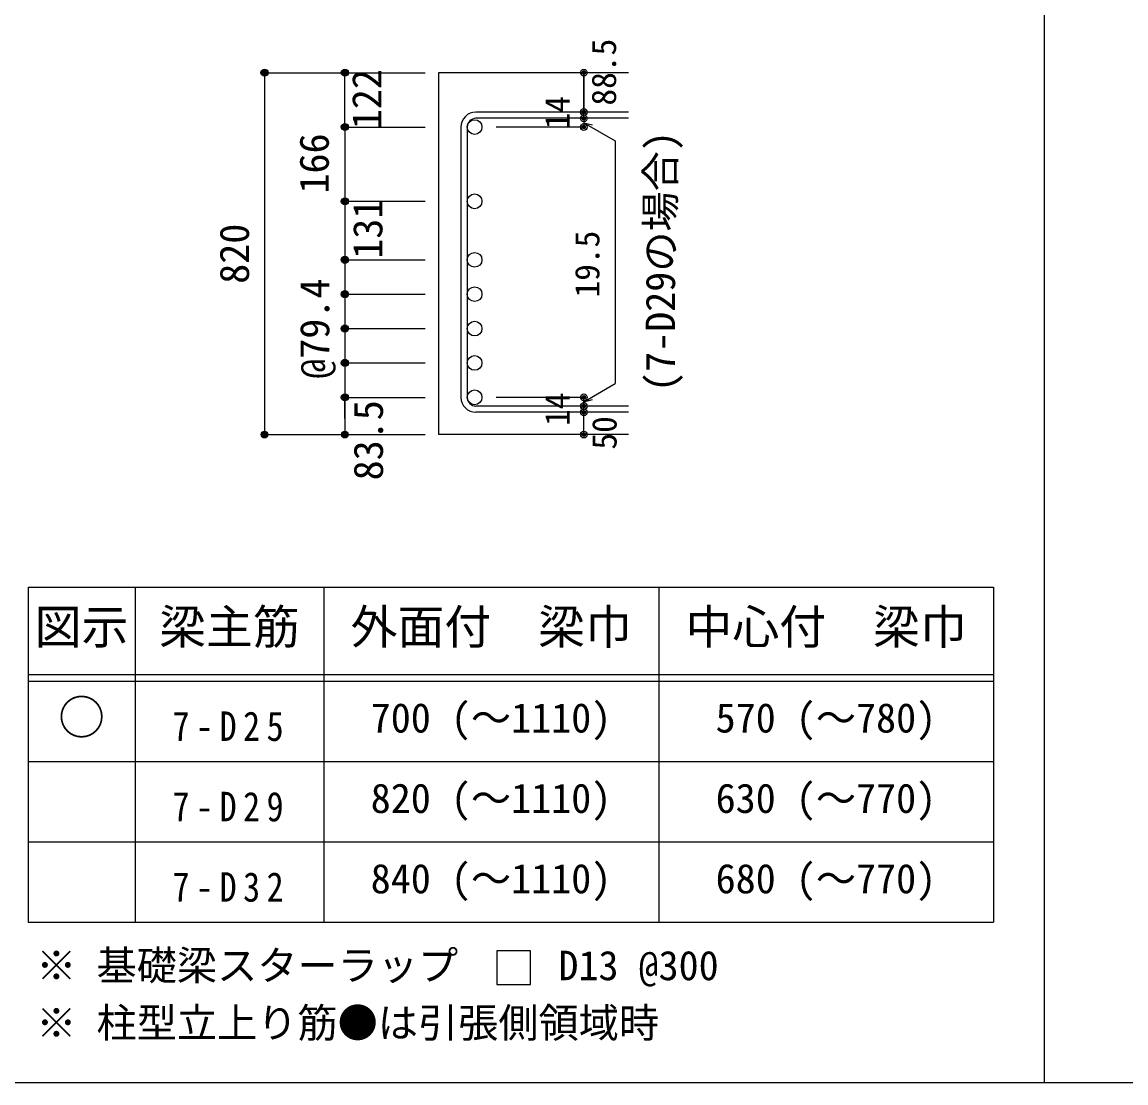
# Model space of a CAD drawing. Units: millimetres at full size, sheet at 1:30, with parts at other scales. Extents: x -5973 to 5954, y -4195 to 4201.
# Drawn here: x -3414 to -942, y -4195 to -1820 of the extents above; entities that cross this region are included whole.
import ezdxf
from ezdxf.enums import TextEntityAlignment as Align

# ---------------------------------------------------------------- set-up
doc = ezdxf.new("R2010")
doc.units = ezdxf.units.MM
doc.header["$LTSCALE"] = 30
doc.header["$PDMODE"] = 32
doc.header["$PDSIZE"] = 15
for name, color, linetype in [('0-1_躯体線', 2, 'Continuous'), ('0-5_基礎梁筋', 7, 'Continuous'), ('0-6_スタラップ筋', 7, 'Continuous'), ('0-7_文字', 4, 'Continuous'), ('0-D_寸法', 4, 'Continuous'), ('6-7_文字', 7, 'Continuous'), ('6-E_枠', 7, 'Continuous'), ('F-0_枠', 6, 'Continuous')]:
    doc.layers.add(name, color=color, linetype=linetype)
doc.styles.add('ＭＳ ゴシック', font='')
doc.styles.get('ＭＳ ゴシック').set_extended_font_data('MS Gothic')

msp = doc.modelspace()

# ---------------------------------------------------------------- linework, layer by layer
at = {"layer": '0-1_躯体線'}
for p, q in [((-2055.8, -1932.96), (-2480.8, -1932.96)), ((-2480.8, -1932.96), (-2480.8, -2743.46)), ((-2055.8, -2743.46), (-2480.8, -2743.46))]:
    msp.add_line(p, q, dxfattribs=at)
at = {"layer": '0-5_基礎梁筋', "color": 3}
for centre in [(-2400.3, -2054.66), (-2400.3, -2220.96), (-2400.3, -2351.96), (-2400.3, -2428.96), (-2400.3, -2505.96), (-2400.3, -2582.96), (-2400.3, -2659.96)]:
    msp.add_circle(centre, 16.5, dxfattribs=at)
at = {"layer": '0-6_スタラップ筋'}
for p, q in [((-2055.8, -2021.16), (-2397.3, -2021.16)), ((-2055.8, -2035.16), (-2397.3, -2035.16)), ((-2430.8, -2054.66), (-2430.8, -2659.96)), ((-2416.8, -2054.66), (-2416.8, -2659.96)), ((-2055.8, -2679.46), (-2397.3, -2679.46)), ((-2055.8, -2693.46), (-2397.3, -2693.46))]:
    msp.add_line(p, q, dxfattribs=at)
for centre, radius, start, end in [((-2397.3, -2054.66), 33.5, 90, 180), ((-2397.3, -2054.66), 19.5, 90, 180), ((-2397.3, -2659.96), 33.5, 180, 270), ((-2397.3, -2659.96), 19.5, 180, 270)]:
    msp.add_arc(centre, radius, start, end, dxfattribs=at)
at = {"layer": '0-D_寸法'}
for p, q in [((-2870.8, -1932.96), (-2870.8, -2743.46)), ((-2690.8, -2054.66), (-2690.8, -1932.96)), ((-2155.8, -2035.16), (-2155.8, -2021.16)), ((-2155.8, -2035.16), (-2155.8, -2054.66)), ((-2155.8, -2044.91), (-2085.74, -2085.36)), ((-2155.8, -2044.91), (-2136.48, -2050.09)), ((-2690.8, -2054.66), (-2510.8, -2054.66)), ((-2690.8, -2054.66), (-2510.8, -2054.66)), ((-2690.8, -2054.66), (-2690.8, -2659.96)), ((-2690.8, -2054.66), (-2690.8, -2659.96)), ((-2155.8, -2054.66), (-2351.89, -2054.66)), ((-2085.74, -2085.36), (-2085.74, -2629.26)), ((-2690.8, -2220.96), (-2510.8, -2220.96)), ((-2690.8, -2220.96), (-2510.8, -2220.96)), ((-2690.8, -2351.96), (-2510.8, -2351.96)), ((-2690.8, -2428.96), (-2510.8, -2428.96)), ((-2690.8, -2505.96), (-2510.8, -2505.96)), ((-2690.8, -2582.96), (-2510.8, -2582.96)), ((-2155.8, -2669.71), (-2085.74, -2629.26)), ((-2690.8, -2659.96), (-2690.8, -2743.46)), ((-2690.8, -2707.43), (-2690.8, -2659.96)), ((-2690.8, -2659.96), (-2510.8, -2659.96)), ((-2155.8, -2659.96), (-2351.89, -2659.96)), ((-2155.8, -2679.46), (-2155.8, -2659.96)), ((-2155.8, -2669.71), (-2136.48, -2664.54)), ((-2155.8, -2693.46), (-2155.8, -2679.46)), ((-2155.8, -2743.46), (-2155.8, -2693.46))]:
    msp.add_line(p, q, dxfattribs=at)
for points in [[(-2870.8, -1932.96), (-2690.8, -1932.96), (-2510.8, -1932.96)], [(-2870.8, -1932.96), (-2690.8, -1932.96), (-2510.8, -1932.96)], [(-2155.8, -2021.16), (-2155.8, -1932.96), (-2155.8, -2021.16)], [(-2870.8, -2743.46), (-2690.8, -2743.46), (-2510.8, -2743.46)]]:
    msp.add_lwpolyline(points, dxfattribs=at)
for centre, radius in [((-2870.8, -1932.96), 8), ((-2870.8, -1932.96), 7.2), ((-2870.8, -1932.96), 6.4), ((-2870.8, -1932.96), 5.6), ((-2870.8, -1932.96), 4.8), ((-2690.8, -1932.96), 8), ((-2690.8, -1932.96), 7.2), ((-2690.8, -1932.96), 6.4), ((-2690.8, -1932.96), 5.6), ((-2690.8, -1932.96), 4.8), ((-2870.8, -1932.96), 4), ((-2870.8, -1932.96), 3.2), ((-2870.8, -1932.96), 2.4), ((-2870.8, -1932.96), 1.6), ((-2870.8, -1932.96), 0.8), ((-2690.8, -1932.96), 4), ((-2690.8, -1932.96), 3.2), ((-2690.8, -1932.96), 2.4), ((-2690.8, -1932.96), 1.6), ((-2690.8, -1932.96), 0.8), ((-2155.8, -1932.96), 4), ((-2155.8, -1932.96), 3.6), ((-2155.8, -1932.96), 3.2), ((-2155.8, -1932.96), 2.8), ((-2155.8, -1932.96), 2.4), ((-2155.8, -1932.96), 2), ((-2155.8, -1932.96), 1.6), ((-2155.8, -1932.96), 1.2), ((-2155.8, -1932.96), 0.8), ((-2155.8, -1932.96), 0.4), ((-2155.8, -2021.16), 4), ((-2155.8, -2021.16), 3.6), ((-2155.8, -2021.16), 3.2), ((-2155.8, -2021.16), 2.8), ((-2155.8, -2021.16), 2.4), ((-2155.8, -2021.16), 2), ((-2155.8, -2021.16), 1.6), ((-2155.8, -2021.16), 1.2), ((-2155.8, -2021.16), 0.8), ((-2155.8, -2021.16), 0.4), ((-2690.8, -2054.66), 8), ((-2690.8, -2054.66), 7.2), ((-2690.8, -2054.66), 6.4), ((-2690.8, -2054.66), 5.6), ((-2690.8, -2054.66), 4.8), ((-2690.8, -2054.66), 4), ((-2690.8, -2054.66), 3.2), ((-2155.8, -2035.16), 4), ((-2155.8, -2054.66), 4), ((-2155.8, -2035.16), 3.6), ((-2155.8, -2054.66), 3.6), ((-2155.8, -2035.16), 3.2), ((-2155.8, -2054.66), 3.2), ((-2155.8, -2035.16), 2.8), ((-2155.8, -2054.66), 2.8), ((-2155.8, -2035.16), 2.4), ((-2155.8, -2035.16), 2), ((-2155.8, -2035.16), 1.6), ((-2155.8, -2035.16), 1.2), ((-2155.8, -2035.16), 0.8), ((-2155.8, -2035.16), 0.4), ((-2690.8, -2054.66), 2.4), ((-2690.8, -2054.66), 1.6), ((-2690.8, -2054.66), 0.8), ((-2155.8, -2054.66), 2.4), ((-2155.8, -2054.66), 2), ((-2155.8, -2054.66), 1.6), ((-2155.8, -2054.66), 1.2), ((-2155.8, -2054.66), 0.8), ((-2155.8, -2054.66), 0.4), ((-2690.8, -2220.96), 8), ((-2690.8, -2220.96), 7.2), ((-2690.8, -2220.96), 6.4), ((-2690.8, -2220.96), 5.6), ((-2690.8, -2220.96), 4.8), ((-2690.8, -2220.96), 4), ((-2690.8, -2220.96), 3.2), ((-2690.8, -2220.96), 2.4), ((-2690.8, -2220.96), 1.6), ((-2690.8, -2220.96), 0.8), ((-2690.8, -2351.96), 8), ((-2690.8, -2351.96), 7.2), ((-2690.8, -2351.96), 6.4), ((-2690.8, -2351.96), 5.6), ((-2690.8, -2351.96), 4.8), ((-2690.8, -2351.96), 4), ((-2690.8, -2351.96), 3.2), ((-2690.8, -2351.96), 2.4), ((-2690.8, -2351.96), 1.6), ((-2690.8, -2351.96), 0.8), ((-2690.8, -2428.96), 8), ((-2690.8, -2428.96), 7.2), ((-2690.8, -2428.96), 6.4), ((-2690.8, -2428.96), 5.6), ((-2690.8, -2428.96), 4.8), ((-2690.8, -2428.96), 4), ((-2690.8, -2428.96), 3.2), ((-2690.8, -2428.96), 2.4), ((-2690.8, -2428.96), 1.6), ((-2690.8, -2428.96), 0.8), ((-2690.8, -2505.96), 8), ((-2690.8, -2505.96), 7.2), ((-2690.8, -2505.96), 6.4), ((-2690.8, -2505.96), 5.6), ((-2690.8, -2505.96), 4.8), ((-2690.8, -2505.96), 4), ((-2690.8, -2505.96), 3.2), ((-2690.8, -2505.96), 2.4), ((-2690.8, -2505.96), 1.6), ((-2690.8, -2505.96), 0.8), ((-2690.8, -2582.96), 8), ((-2690.8, -2582.96), 7.2), ((-2690.8, -2582.96), 6.4), ((-2690.8, -2582.96), 5.6), ((-2690.8, -2582.96), 4.8), ((-2690.8, -2582.96), 4), ((-2690.8, -2582.96), 3.2), ((-2690.8, -2582.96), 2.4), ((-2690.8, -2582.96), 1.6), ((-2690.8, -2582.96), 0.8), ((-2690.8, -2659.96), 8), ((-2690.8, -2659.96), 7.2), ((-2690.8, -2659.96), 6.4), ((-2690.8, -2659.96), 5.6), ((-2690.8, -2659.96), 4.8), ((-2690.8, -2659.96), 4), ((-2690.8, -2659.96), 3.2), ((-2690.8, -2659.96), 2.4), ((-2690.8, -2659.96), 1.6), ((-2690.8, -2659.96), 0.8), ((-2155.8, -2659.96), 4), ((-2155.8, -2659.96), 3.6), ((-2155.8, -2659.96), 3.2), ((-2155.8, -2659.96), 2.8), ((-2155.8, -2659.96), 2.4), ((-2155.8, -2659.96), 2), ((-2155.8, -2659.96), 1.6), ((-2155.8, -2659.96), 1.2), ((-2155.8, -2659.96), 0.8), ((-2155.8, -2659.96), 0.4), ((-2155.8, -2679.46), 4), ((-2155.8, -2693.46), 4), ((-2155.8, -2679.46), 3.6), ((-2155.8, -2693.46), 3.6), ((-2155.8, -2679.46), 3.2), ((-2155.8, -2693.46), 3.2), ((-2155.8, -2679.46), 2.8), ((-2155.8, -2693.46), 2.8), ((-2155.8, -2679.46), 2.4), ((-2155.8, -2693.46), 2.4), ((-2155.8, -2679.46), 2), ((-2155.8, -2693.46), 2), ((-2155.8, -2679.46), 1.6), ((-2155.8, -2693.46), 1.6), ((-2155.8, -2679.46), 1.2), ((-2155.8, -2693.46), 1.2), ((-2155.8, -2679.46), 0.8), ((-2155.8, -2693.46), 0.8), ((-2155.8, -2679.46), 0.4), ((-2155.8, -2693.46), 0.4), ((-2870.8, -2743.46), 7.2), ((-2870.8, -2743.46), 6.4), ((-2870.8, -2743.46), 5.6), ((-2870.8, -2743.46), 4.8), ((-2870.8, -2743.46), 4), ((-2870.8, -2743.46), 3.2), ((-2870.8, -2743.46), 2.4), ((-2870.8, -2743.46), 1.6), ((-2870.8, -2743.46), 0.8), ((-2690.8, -2743.46), 7.2), ((-2690.8, -2743.46), 6.4), ((-2690.8, -2743.46), 5.6), ((-2690.8, -2743.46), 4.8), ((-2690.8, -2743.46), 4), ((-2690.8, -2743.46), 3.2), ((-2690.8, -2743.46), 2.4), ((-2690.8, -2743.46), 1.6), ((-2690.8, -2743.46), 0.8), ((-2155.8, -2743.46), 4), ((-2155.8, -2743.46), 3.6), ((-2155.8, -2743.46), 3.2), ((-2155.8, -2743.46), 2.8), ((-2155.8, -2743.46), 2.4), ((-2155.8, -2743.46), 2), ((-2155.8, -2743.46), 1.6), ((-2155.8, -2743.46), 1.2), ((-2155.8, -2743.46), 0.8), ((-2155.8, -2743.46), 0.4)]:
    msp.add_circle(centre, radius, dxfattribs=at)
at = {"layer": '0-D_寸法', "color": 7}
for p in [(-2870.8, -1932.96), (-2870.8, -1932.96), (-2690.8, -1932.96), (-2155.8, -1932.96), (-2155.8, -2021.16), (-2690.8, -2054.66), (-2155.8, -2035.16), (-2155.8, -2054.66), (-2690.8, -2220.96), (-2690.8, -2351.96), (-2690.8, -2351.96), (-2690.8, -2428.96), (-2690.8, -2428.96), (-2690.8, -2505.96), (-2690.8, -2505.96), (-2690.8, -2582.96), (-2690.8, -2582.96), (-2690.8, -2659.96), (-2690.8, -2659.96), (-2155.8, -2659.96), (-2155.8, -2679.46), (-2155.8, -2693.46), (-2870.8, -2743.46), (-2690.8, -2743.46), (-2155.8, -2743.46)]:
    msp.add_point(p, dxfattribs=at)
at = {"layer": '6-7_文字'}
msp.add_lwpolyline([(-2350.42, -3974.79), (-2275.42, -3974.79), (-2275.42, -3899.79), (-2350.42, -3899.79)], close=True, dxfattribs=at)
at = {"layer": '6-E_枠', "color": 3}
for p, q in [((-3400.52, -3085.43), (-3400.52, -3835.43)), ((-3400.52, -3085.43), (-1238, -3085.43)), ((-1238, -3085.43), (-1238, -3835.43)), ((-3400.52, -3835.43), (-1238, -3835.43))]:
    msp.add_line(p, q, dxfattribs=at)
at = {"layer": '6-E_枠'}
for p, q in [((-3160.52, -3085.43), (-3160.52, -3835.43)), ((-2738, -3085.43), (-2738, -3835.43)), ((-1988, -3085.43), (-1988, -3835.43)), ((-3400.52, -3280.43), (-1238, -3280.43)), ((-3400.52, -3295.43), (-1238, -3295.43)), ((-3400.52, -3475.43), (-1238, -3475.43)), ((-3400.52, -3655.43), (-1238, -3655.43))]:
    msp.add_line(p, q, dxfattribs=at)
at = {"layer": 'F-0_枠', "color": 2}
msp.add_line((-1124.64, 4201.15), (-1124.64, -4195.24), dxfattribs=at)
at = {"layer": 'F-0_枠'}
msp.add_line((5954.1, -4195.24), (-5972.88, -4195.24), dxfattribs=at)

# ---------------------------------------------------------------- texts
at = {"layer": '0-7_文字', "color": 7, "style": 'ＭＳ ゴシック'}
msp.add_text('(7-D29の場合)', height=65.98, rotation=90, dxfattribs=at).set_placement((-1931.51, -2647.93), align=Align.BOTTOM_LEFT)
at = {"layer": '0-D_寸法', "style": 'ＭＳ ゴシック'}
for s, height, p in [('88.5', 54.99, (-2066.9, -2006.56)), ('122', 65.98, (-2589.11, -2059.61)), ('14', 54.99, (-2171.03, -2059.83)), ('166', 65.98, (-2707.03, -2203.59)), ('131', 65.98, (-2587.03, -2349.65)), ('820', 65.98, (-2885.8, -2405.71)), ('19.5', 54.99, (-2104.27, -2436.43)), ('@79.4', 65.98, (-2705.8, -2618.46)), ('14', 54.99, (-2171.06, -2724.14)), ('83.5', 65.98, (-2585.73, -2845.92)), ('50', 54.99, (-2065.8, -2776.96))]:
    msp.add_text(s, height=height, rotation=90, dxfattribs=at).set_placement(p, align=Align.BOTTOM_LEFT)
at = {"layer": '6-7_文字', "color": 2, "style": 'ＭＳ ゴシック'}
for s, p in [('図示', (-3385.52, -3235.43)), ('梁主筋', (-3106.76, -3235.43)), ('外面付\u3000梁巾', (-2678, -3235.43)), ('中心付\u3000梁巾', (-1928, -3235.43)), ('○', (-3333.02, -3437.93))]:
    msp.add_text(s, height=76.98, dxfattribs=at).set_placement(p, align=Align.BOTTOM_LEFT)
at = {"layer": '6-7_文字', "style": 'ＭＳ ゴシック'}
for s, p in [('700 (～1110)', (-2633, -3430.43)), ('570 (～780)', (-1860.5, -3430.43)), ('820 (～1110)', (-2633, -3610.43)), ('630 (～770)', (-1860.5, -3610.43)), ('840 (～1110)', (-2633, -3790.43)), ('680 (～770)', (-1860.5, -3790.43)), ('※ 基礎梁スターラップ     D13 @300', (-3381.96, -3985.01)), ('※ 柱型立上り筋●は引張側領域時', (-3381.96, -4113.51))]:
    msp.add_text(s, height=65.98, dxfattribs=at).set_placement(p, align=Align.BOTTOM_LEFT)
at = {"layer": '6-7_文字', "char_height": 65.98, "attachment_point": 7, "style": 'ＭＳ ゴシック'}
for s, insert in [('\\T1.38;\\W0.85;7-D25', (-3076.76, -3430.43)), ('\\T1.38;\\W0.85;7-D29', (-3076.76, -3610.43)), ('\\T1.38;\\W0.85;7-D32', (-3076.76, -3790.43))]:
    msp.add_mtext(s, dxfattribs=dict(at, insert=insert))

doc.saveas('drawing.dxf')
